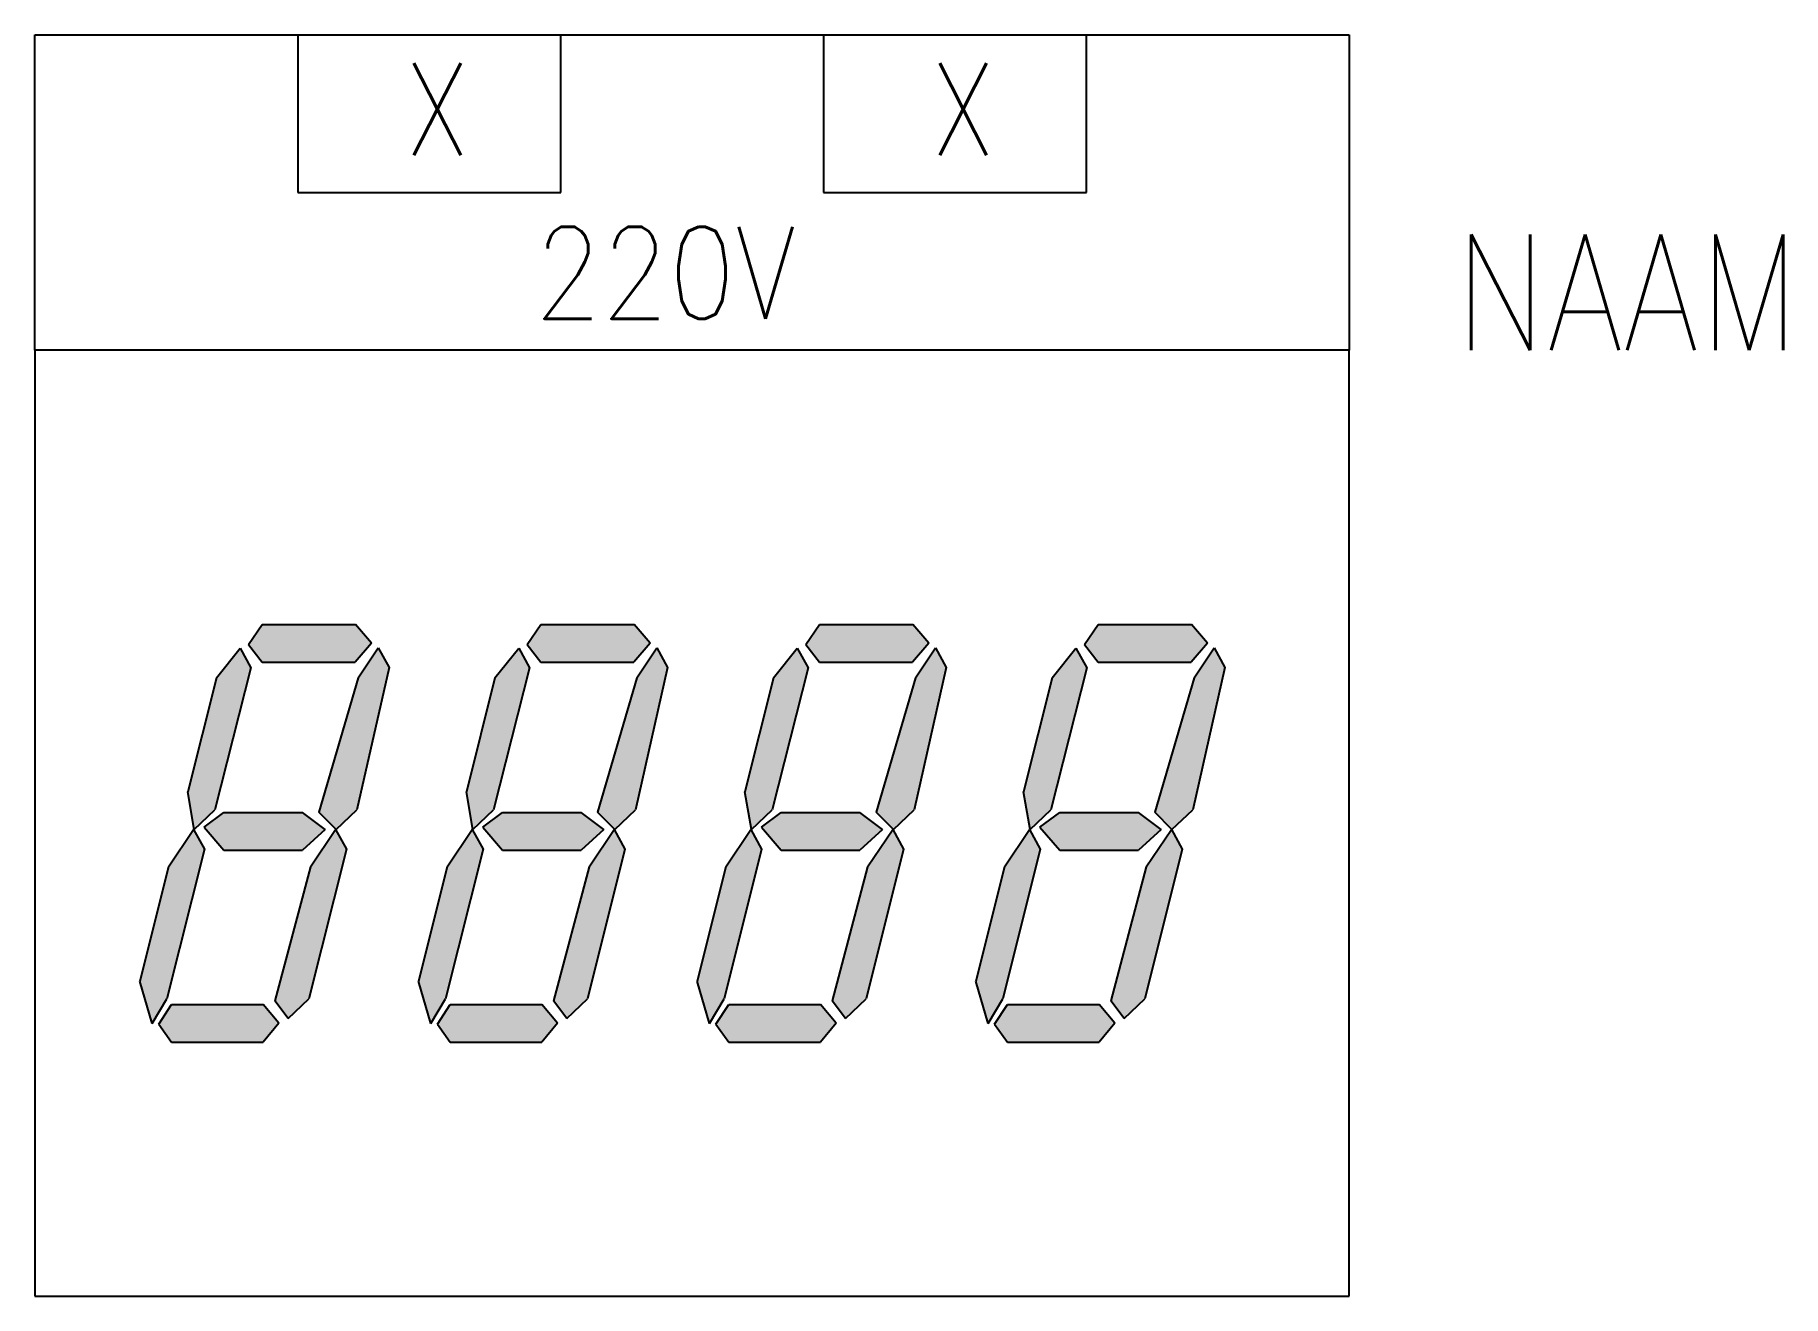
# Model space of a CAD drawing. Extents: x 30 to 63.3, y 48 to 72.
import ezdxf
from ezdxf.enums import TextEntityAlignment as Align

# ---------------------------------------------------------------- set-up
doc = ezdxf.new("R2010")
doc.units = 0
doc.header["$LTSCALE"] = 6
doc.linetypes.add('DASHED', pattern=[0])
doc.layers.add('1', color=8, linetype='CONTINUOUS')
doc.layers.add('11', color=30, linetype='DASHED')
doc.styles.get("Standard").update_dxf_attribs({"font": 'simplex', "width": 0.85})

msp = doc.modelspace()

# ---------------------------------------------------------------- linework, layer by layer
at = {"layer": '1', "color": 0}
for p, q in [((30, 66), (30, 72)), ((30, 72), (55, 72)), ((35, 72), (35, 69)), ((40, 69), (40, 72)), ((45, 72), (45, 69)), ((50, 69), (50, 72)), ((55, 72), (55, 66)), ((35, 69), (40, 69)), ((45, 69), (50, 69)), ((55, 66), (30, 66)), ((30, 66), (30, 48)), ((55, 48), (55, 66)), ((34.063, 60.397), (34.323, 60.782)), ((34.323, 60.782), (36.097, 60.783)), ((36.402, 60.428), (36.097, 60.783)), ((39.363, 60.397), (39.623, 60.782)), ((39.623, 60.782), (41.397, 60.783)), ((41.702, 60.428), (41.397, 60.783)), ((44.663, 60.397), (44.923, 60.782)), ((44.923, 60.782), (46.697, 60.783)), ((47.002, 60.428), (46.697, 60.783)), ((49.963, 60.397), (50.223, 60.782)), ((50.223, 60.782), (51.997, 60.783)), ((52.302, 60.428), (51.997, 60.783)), ((33.45, 59.767), (33.901, 60.331)), ((33.901, 60.331), (34.107, 59.957)), ((34.063, 60.397), (34.323, 60.062)), ((36.402, 60.428), (36.093, 60.065)), ((36.15, 59.767), (36.529, 60.336)), ((36.529, 60.336), (36.735, 59.962)), ((38.75, 59.767), (39.201, 60.331)), ((39.201, 60.331), (39.407, 59.957)), ((39.363, 60.397), (39.623, 60.062)), ((41.702, 60.428), (41.393, 60.065)), ((41.45, 59.767), (41.829, 60.336)), ((41.826, 60.336), (42.032, 59.962)), ((44.05, 59.767), (44.501, 60.331)), ((44.501, 60.331), (44.707, 59.957)), ((44.663, 60.397), (44.923, 60.062)), ((47.002, 60.428), (46.693, 60.065)), ((46.75, 59.767), (47.129, 60.336)), ((47.129, 60.336), (47.335, 59.962)), ((49.35, 59.767), (49.801, 60.331)), ((49.801, 60.331), (50.007, 59.957)), ((49.963, 60.397), (50.223, 60.062)), ((52.302, 60.428), (51.993, 60.065)), ((52.05, 59.767), (52.429, 60.336)), ((52.429, 60.336), (52.635, 59.962)), ((34.107, 59.957), (33.422, 57.254)), ((34.323, 60.062), (36.093, 60.065)), ((36.735, 59.962), (36.122, 57.254)), ((39.407, 59.957), (38.722, 57.254)), ((39.623, 60.062), (41.393, 60.065)), ((42.035, 59.962), (41.422, 57.254)), ((44.707, 59.957), (44.022, 57.254)), ((44.923, 60.062), (46.693, 60.065)), ((47.335, 59.962), (46.722, 57.254)), ((50.007, 59.957), (49.322, 57.254)), ((50.223, 60.062), (51.993, 60.065)), ((52.635, 59.962), (52.022, 57.254)), ((33.45, 59.767), (32.906, 57.593)), ((36.15, 59.767), (35.4, 57.208)), ((38.75, 59.767), (38.206, 57.593)), ((41.45, 59.767), (40.7, 57.208)), ((44.05, 59.767), (43.506, 57.593)), ((46.75, 59.767), (46, 57.208)), ((49.35, 59.767), (48.806, 57.593)), ((52.05, 59.767), (51.3, 57.208)), ((33.028, 56.88), (32.906, 57.593)), ((38.328, 56.88), (38.206, 57.593)), ((43.628, 56.88), (43.506, 57.593)), ((48.928, 56.88), (48.806, 57.593)), ((33.028, 56.88), (33.422, 57.254)), ((33.217, 56.924), (33.592, 57.205)), ((33.592, 57.205), (35.092, 57.205)), ((35.523, 56.882), (35.092, 57.205)), ((35.728, 56.88), (35.4, 57.208)), ((35.728, 56.88), (36.122, 57.254)), ((38.328, 56.88), (38.722, 57.254)), ((38.517, 56.924), (38.892, 57.205)), ((38.892, 57.205), (40.392, 57.205)), ((40.823, 56.882), (40.392, 57.205)), ((41.028, 56.88), (40.7, 57.208)), ((41.028, 56.88), (41.422, 57.254)), ((43.628, 56.88), (44.022, 57.254)), ((43.817, 56.924), (44.192, 57.205)), ((44.192, 57.205), (45.692, 57.205)), ((46.123, 56.882), (45.692, 57.205)), ((46.328, 56.88), (46, 57.208)), ((46.328, 56.88), (46.722, 57.254)), ((48.928, 56.88), (49.322, 57.254)), ((49.117, 56.924), (49.492, 57.205)), ((49.492, 57.205), (50.992, 57.205)), ((51.423, 56.882), (50.992, 57.205)), ((51.628, 56.88), (51.3, 57.208)), ((51.628, 56.88), (52.022, 57.254)), ((32.539, 56.167), (33.017, 56.88)), ((33.017, 56.88), (33.223, 56.506)), ((33.217, 56.924), (33.592, 56.485)), ((35.523, 56.882), (35.092, 56.485)), ((35.239, 56.167), (35.717, 56.88)), ((35.717, 56.88), (35.923, 56.506)), ((37.839, 56.167), (38.317, 56.88)), ((38.317, 56.88), (38.523, 56.506)), ((38.517, 56.924), (38.892, 56.485)), ((40.823, 56.882), (40.392, 56.485)), ((40.539, 56.167), (41.017, 56.88)), ((41.017, 56.88), (41.223, 56.506)), ((43.139, 56.167), (43.617, 56.88)), ((43.617, 56.88), (43.823, 56.506)), ((43.817, 56.924), (44.192, 56.485)), ((46.123, 56.882), (45.692, 56.485)), ((45.839, 56.167), (46.317, 56.88)), ((46.317, 56.88), (46.523, 56.506)), ((48.439, 56.167), (48.917, 56.88)), ((48.917, 56.88), (49.123, 56.506)), ((49.117, 56.924), (49.492, 56.485)), ((51.423, 56.882), (50.992, 56.485)), ((51.139, 56.167), (51.617, 56.88)), ((51.617, 56.88), (51.823, 56.506)), ((33.223, 56.506), (32.51, 53.654)), ((33.592, 56.485), (35.092, 56.485)), ((35.923, 56.506), (35.21, 53.654)), ((38.523, 56.506), (37.81, 53.654)), ((38.892, 56.485), (40.392, 56.485)), ((41.223, 56.506), (40.51, 53.654)), ((43.823, 56.506), (43.11, 53.654)), ((44.192, 56.485), (45.692, 56.485)), ((46.523, 56.506), (45.81, 53.654)), ((49.123, 56.506), (48.41, 53.654)), ((49.492, 56.485), (50.992, 56.485)), ((51.823, 56.506), (51.11, 53.654)), ((32.539, 56.167), (31.995, 53.993)), ((35.239, 56.167), (34.564, 53.619)), ((37.839, 56.167), (37.295, 53.993)), ((40.539, 56.167), (39.864, 53.619)), ((43.139, 56.167), (42.595, 53.993)), ((45.839, 56.167), (45.164, 53.619)), ((48.439, 56.167), (47.895, 53.993)), ((51.139, 56.167), (50.464, 53.619)), ((32.229, 53.186), (31.995, 53.993)), ((37.529, 53.186), (37.295, 53.993)), ((42.829, 53.186), (42.595, 53.993)), ((48.129, 53.186), (47.895, 53.993)), ((32.229, 53.186), (32.51, 53.654)), ((32.354, 53.177), (32.597, 53.551)), ((32.597, 53.551), (34.341, 53.551)), ((34.641, 53.191), (34.341, 53.551)), ((34.817, 53.28), (34.564, 53.619)), ((34.817, 53.28), (35.21, 53.654)), ((37.529, 53.186), (37.81, 53.654)), ((37.654, 53.177), (37.897, 53.551)), ((37.897, 53.551), (39.641, 53.551)), ((39.941, 53.191), (39.641, 53.551)), ((40.117, 53.28), (39.864, 53.619)), ((40.117, 53.28), (40.51, 53.654)), ((42.829, 53.186), (43.11, 53.654)), ((42.954, 53.177), (43.197, 53.551)), ((43.197, 53.551), (44.941, 53.551)), ((45.241, 53.191), (44.941, 53.551)), ((45.417, 53.28), (45.164, 53.619)), ((45.417, 53.28), (45.81, 53.654)), ((48.129, 53.186), (48.41, 53.654)), ((48.254, 53.177), (48.497, 53.551)), ((48.497, 53.551), (50.241, 53.551)), ((50.541, 53.191), (50.241, 53.551)), ((50.717, 53.28), (50.464, 53.619)), ((50.717, 53.28), (51.11, 53.654)), ((32.354, 53.177), (32.597, 52.831)), ((34.641, 53.191), (34.341, 52.831)), ((37.654, 53.177), (37.897, 52.831)), ((39.941, 53.191), (39.641, 52.831)), ((42.954, 53.177), (43.197, 52.831)), ((45.241, 53.191), (44.941, 52.831)), ((48.254, 53.177), (48.497, 52.831)), ((50.541, 53.191), (50.241, 52.831)), ((32.597, 52.831), (34.341, 52.831)), ((37.897, 52.831), (39.641, 52.831)), ((43.197, 52.831), (44.941, 52.831)), ((48.497, 52.831), (50.241, 52.831)), ((30, 48), (55, 48))]:
    msp.add_line(p, q, dxfattribs=at)
for points in [[(34.323, 60.062), (34.063, 60.397), (34.323, 60.782)], [(34.323, 60.782), (36.093, 60.065), (36.097, 60.783)], [(34.323, 60.062), (36.093, 60.065), (34.323, 60.782)], [(36.093, 60.065), (36.402, 60.428), (36.097, 60.783)], [(39.623, 60.062), (39.363, 60.397), (39.623, 60.782)], [(39.623, 60.782), (41.393, 60.065), (41.397, 60.783)], [(39.623, 60.062), (41.393, 60.065), (39.623, 60.782)], [(41.393, 60.065), (41.702, 60.428), (41.397, 60.783)], [(44.923, 60.062), (44.663, 60.397), (44.923, 60.782)], [(44.923, 60.782), (46.693, 60.065), (46.697, 60.783)], [(44.923, 60.062), (46.693, 60.065), (44.923, 60.782)], [(46.693, 60.065), (47.002, 60.428), (46.697, 60.783)], [(50.223, 60.062), (49.963, 60.397), (50.223, 60.782)], [(50.223, 60.782), (51.993, 60.065), (51.997, 60.783)], [(50.223, 60.062), (51.993, 60.065), (50.223, 60.782)], [(51.993, 60.065), (52.302, 60.428), (51.997, 60.783)], [(33.45, 59.767), (33.901, 60.331), (34.107, 59.957)], [(36.15, 59.767), (36.529, 60.336), (36.735, 59.962)], [(38.75, 59.767), (39.201, 60.331), (39.407, 59.957)], [(41.45, 59.767), (41.829, 60.336), (42.035, 59.962)], [(44.05, 59.767), (44.501, 60.331), (44.707, 59.957)], [(46.75, 59.767), (47.129, 60.336), (47.335, 59.962)], [(49.35, 59.767), (49.801, 60.331), (50.007, 59.957)], [(52.05, 59.767), (52.429, 60.336), (52.635, 59.962)], [(33.422, 57.254), (33.45, 59.767), (34.107, 59.957)], [(36.122, 57.254), (36.15, 59.767), (36.735, 59.962)], [(38.722, 57.254), (38.75, 59.767), (39.407, 59.957)], [(41.422, 57.254), (41.45, 59.767), (42.035, 59.962)], [(44.022, 57.254), (44.05, 59.767), (44.707, 59.957)], [(46.722, 57.254), (46.75, 59.767), (47.335, 59.962)], [(49.322, 57.254), (49.35, 59.767), (50.007, 59.957)], [(52.022, 57.254), (52.05, 59.767), (52.635, 59.962)], [(33.028, 56.88), (32.906, 57.593), (33.45, 59.767)], [(33.028, 56.88), (33.422, 57.254), (33.45, 59.767)], [(35.728, 56.88), (35.4, 57.208), (36.15, 59.767)], [(35.728, 56.88), (36.122, 57.254), (36.15, 59.767)], [(38.328, 56.88), (38.206, 57.593), (38.75, 59.767)], [(38.328, 56.88), (38.722, 57.254), (38.75, 59.767)], [(41.028, 56.88), (40.7, 57.208), (41.45, 59.767)], [(41.028, 56.88), (41.422, 57.254), (41.45, 59.767)], [(43.628, 56.88), (43.506, 57.593), (44.05, 59.767)], [(43.628, 56.88), (44.022, 57.254), (44.05, 59.767)], [(46.328, 56.88), (46, 57.208), (46.75, 59.767)], [(46.328, 56.88), (46.722, 57.254), (46.75, 59.767)], [(48.928, 56.88), (48.806, 57.593), (49.35, 59.767)], [(48.928, 56.88), (49.322, 57.254), (49.35, 59.767)], [(51.628, 56.88), (51.3, 57.208), (52.05, 59.767)], [(51.628, 56.88), (52.022, 57.254), (52.05, 59.767)], [(33.592, 56.485), (33.217, 56.924), (33.592, 57.205)], [(33.592, 57.205), (35.092, 56.485), (35.092, 57.205)], [(33.592, 56.485), (35.092, 56.485), (33.592, 57.205)], [(35.092, 56.485), (35.523, 56.882), (35.092, 57.205)], [(38.892, 56.485), (38.517, 56.924), (38.892, 57.205)], [(38.892, 56.485), (40.392, 56.485), (38.892, 57.205)], [(38.892, 57.205), (40.392, 56.485), (40.392, 57.205)], [(40.392, 56.485), (40.823, 56.882), (40.392, 57.205)], [(44.192, 56.485), (43.817, 56.924), (44.192, 57.205)], [(44.192, 57.205), (45.692, 56.485), (45.692, 57.205)], [(44.192, 56.485), (45.692, 56.485), (44.192, 57.205)], [(45.692, 56.485), (46.123, 56.882), (45.692, 57.205)], [(49.492, 56.485), (49.117, 56.924), (49.492, 57.205)], [(49.492, 56.485), (50.992, 56.485), (49.492, 57.205)], [(49.492, 57.205), (50.992, 56.485), (50.992, 57.205)], [(50.992, 56.485), (51.423, 56.882), (50.992, 57.205)], [(32.539, 56.167), (33.017, 56.88), (33.223, 56.506)], [(35.239, 56.167), (35.717, 56.88), (35.923, 56.506)], [(37.839, 56.167), (38.317, 56.88), (38.523, 56.506)], [(40.539, 56.167), (41.017, 56.88), (41.223, 56.506)], [(43.139, 56.167), (43.617, 56.88), (43.823, 56.506)], [(45.839, 56.167), (46.317, 56.88), (46.523, 56.506)], [(48.439, 56.167), (48.917, 56.88), (49.123, 56.506)], [(51.139, 56.167), (51.617, 56.88), (51.823, 56.506)], [(32.51, 53.654), (32.539, 56.167), (33.223, 56.506)], [(35.21, 53.654), (35.239, 56.167), (35.923, 56.506)], [(37.81, 53.654), (37.839, 56.167), (38.523, 56.506)], [(40.51, 53.654), (40.539, 56.167), (41.223, 56.506)], [(43.11, 53.654), (43.139, 56.167), (43.823, 56.506)], [(45.81, 53.654), (45.839, 56.167), (46.523, 56.506)], [(48.41, 53.654), (48.439, 56.167), (49.123, 56.506)], [(51.11, 53.654), (51.139, 56.167), (51.823, 56.506)], [(32.229, 53.186), (31.995, 53.993), (32.539, 56.167)], [(32.229, 53.186), (32.51, 53.654), (32.539, 56.167)], [(34.817, 53.28), (34.564, 53.619), (35.239, 56.167)], [(34.817, 53.28), (35.21, 53.654), (35.239, 56.167)], [(37.529, 53.186), (37.295, 53.993), (37.839, 56.167)], [(37.529, 53.186), (37.81, 53.654), (37.839, 56.167)], [(40.117, 53.28), (39.864, 53.619), (40.539, 56.167)], [(40.117, 53.28), (40.51, 53.654), (40.539, 56.167)], [(42.829, 53.186), (42.595, 53.993), (43.139, 56.167)], [(42.829, 53.186), (43.11, 53.654), (43.139, 56.167)], [(45.417, 53.28), (45.164, 53.619), (45.839, 56.167)], [(45.417, 53.28), (45.81, 53.654), (45.839, 56.167)], [(48.129, 53.186), (47.895, 53.993), (48.439, 56.167)], [(48.129, 53.186), (48.41, 53.654), (48.439, 56.167)], [(50.717, 53.28), (50.464, 53.619), (51.139, 56.167)], [(50.717, 53.28), (51.11, 53.654), (51.139, 56.167)], [(32.597, 52.831), (32.354, 53.177), (32.597, 53.551)], [(32.597, 53.551), (34.341, 52.831), (34.341, 53.551)], [(32.597, 52.831), (34.341, 52.831), (32.597, 53.551)], [(34.341, 52.831), (34.641, 53.191), (34.341, 53.551)], [(37.897, 52.831), (37.654, 53.177), (37.897, 53.551)], [(37.897, 53.551), (39.641, 52.831), (39.641, 53.551)], [(37.897, 52.831), (39.641, 52.831), (37.897, 53.551)], [(39.641, 52.831), (39.941, 53.191), (39.641, 53.551)], [(43.197, 52.831), (42.954, 53.177), (43.197, 53.551)], [(43.197, 52.831), (44.941, 52.831), (43.197, 53.551)], [(43.197, 53.551), (44.941, 52.831), (44.941, 53.551)], [(44.941, 52.831), (45.241, 53.191), (44.941, 53.551)], [(48.497, 52.831), (48.254, 53.177), (48.497, 53.551)], [(48.497, 53.551), (50.241, 52.831), (50.241, 53.551)], [(48.497, 52.831), (50.241, 52.831), (48.497, 53.551)], [(50.241, 52.831), (50.541, 53.191), (50.241, 53.551)]]:
    msp.add_solid(points, dxfattribs=at)

# ---------------------------------------------------------------- texts
at = {"layer": '1', "color": 0, "width": 0.85}
msp.add_text('220V', height=1.75, dxfattribs=at).set_placement((39.5, 66.6))
for p in [(37.656, 70.586), (47.656, 70.586)]:
    msp.add_attdef('X', text='', height=1.75, dxfattribs=at).set_placement(p, align=Align.MIDDLE)
at = {"layer": '11', "color": 0, "width": 0.85}
msp.add_attdef('NAAM', (57, 66), '-P***', height=2.2, dxfattribs=at)

doc.saveas('drawing.dxf')
